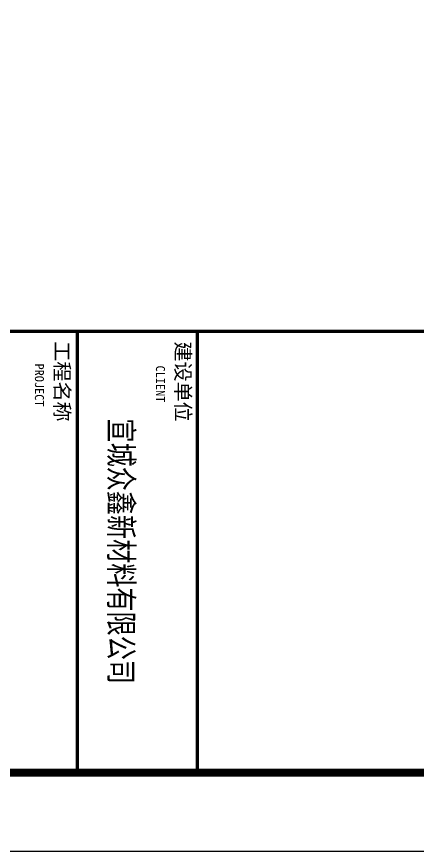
# Model space of a CAD drawing. Extents: x 40002367 to 40460080, y 192184 to 372766.
# Drawn here: x 40134485 to 40144684, y 253966 to 275182 of the extents above; entities that cross this region are included whole.
import ezdxf
from ezdxf.enums import TextEntityAlignment as Align

# ---------------------------------------------------------------- set-up
doc = ezdxf.new("R2010")
doc.units = 0
doc.header["$LTSCALE"] = 1000
doc.header["$MEASUREMENT"] = 0
doc.layers.get('0').update_dxf_attribs({"linetype": 'CONTINUOUS'})
for name, color, linetype in [('PUB_TAB', 7, 'CONTINUOUS'), ('PUB_TEXT', 7, 'CONTINUOUS'), ('PUB_TITLE', 4, 'CONTINUOUS')]:
    doc.layers.add(name, color=color, linetype=linetype)
doc.styles.add('STYLE-黑体', font='simhei.ttf')
doc.styles.add('TQ', font='')
doc.styles.get('TQ').set_extended_font_data('SimSun')

# ---------------------------------------------------------------- blocks, each defined once
blk = doc.blocks.new('tk0')
at = {"layer": 'PUB_TITLE', "lineweight": 40, "const_width": 85}
for points in [[(32850067, -1201267), (32850067, -1281267)], [(32850067, -1238433), (32861287, -1238433)], [(32850067, -1241493), (32861287, -1241493)]]:
    blk.add_lwpolyline(points, dxfattribs=at)
at = {"layer": 'PUB_TEXT', "attachment_point": 1, "style": 'TQ'}
for s, insert, char_height, width in [('建设单位', (32850326, -1238613), 374, 2223.6), ('CLIENT', (32850938, -1239259), 229.5, 4799.1), ('工程名称', (32850323, -1241690), 374, 2223.6), ('PROJECT', (32850887, -1242340), 229.5, 4799.1)]:
    blk.add_mtext(s, dxfattribs=dict(at, insert=insert, char_height=char_height, width=width))

msp = doc.modelspace()

# ---------------------------------------------------------------- linework, layer by layer
at = {"layer": 'PUB_TITLE'}
msp.add_lwpolyline([(40094251.8, 372765.6), (40094251.8, 253965.6), (40178251.8, 253965.6), (40178251.8, 372765.6)], close=True, dxfattribs=at)
at = {"layer": 'PUB_TITLE', "const_width": 200}
msp.add_lwpolyline([(40096251.8, 367765.6), (40096251.8, 255965.6), (40176251.8, 255965.6), (40176251.8, 367765.6)], close=True, dxfattribs=at)

# ---------------------------------------------------------------- block references
at = {"rotation": 270}
msp.add_blockref('tk0', (41377519.1, 33117252.4), dxfattribs=at)

# ---------------------------------------------------------------- texts
at = {"layer": 'PUB_TAB', "lineweight": -3, "style": 'STYLE-黑体', "width": 0.75}
msp.add_text('宣城众鑫新材料有限公司', height=600, rotation=270, dxfattribs=at).set_placement((40136848.7, 261593.8), align=Align.CENTER)

doc.saveas('drawing.dxf')
